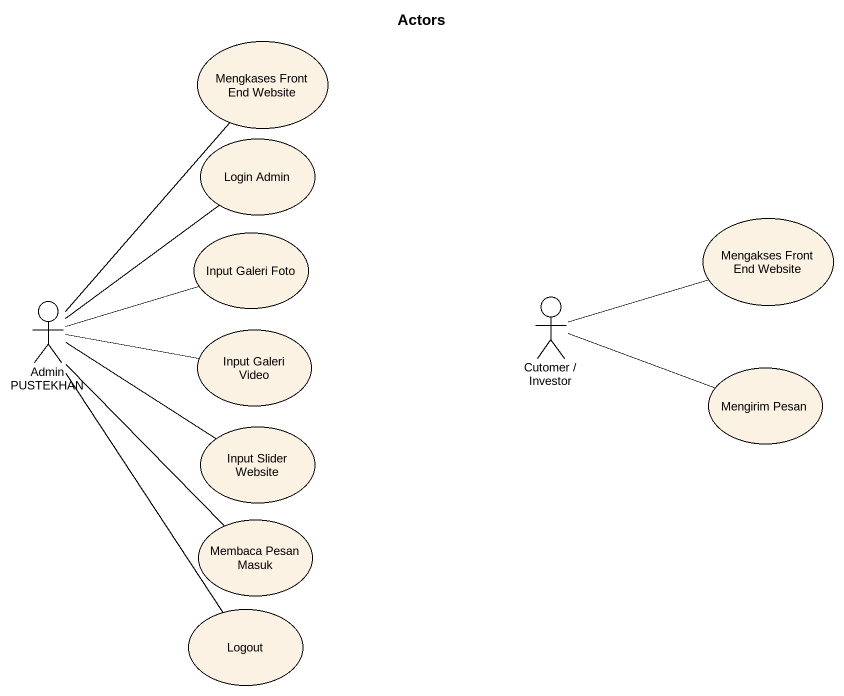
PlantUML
@startuml
title Actors
usecase "Mengkases Front End Website" as Mengkases_Front_End_Website
usecase "Login Admin" as Login_Admin
usecase "Input Galeri Foto" as Input_Galeri_Foto
usecase "Mengakses Front End Website" as Mengakses_Front_End_Website
actor "Admin PUSTEKHAN" as Admin_PUSTEKHAN
usecase "Input Galeri Video" as Input_Galeri_Video
actor "Cutomer / Investor" as Cutomer_Investor
usecase "Mengirim Pesan" as Mengirim_Pesan
usecase "Input Slider Website" as Input_Slider_Website
usecase "Membaca Pesan Masuk" as Membaca_Pesan_Masuk
usecase Logout
Admin_PUSTEKHAN -up- Mengkases_Front_End_Website
Admin_PUSTEKHAN -up- Login_Admin
Admin_PUSTEKHAN -right- Input_Galeri_Foto
Admin_PUSTEKHAN -right- Input_Galeri_Video
Admin_PUSTEKHAN -right- Input_Slider_Website
Admin_PUSTEKHAN -- Membaca_Pesan_Masuk
Admin_PUSTEKHAN -- Logout
Cutomer_Investor -right- Mengakses_Front_End_Website
Cutomer_Investor -right- Mengirim_Pesan
@enduml
